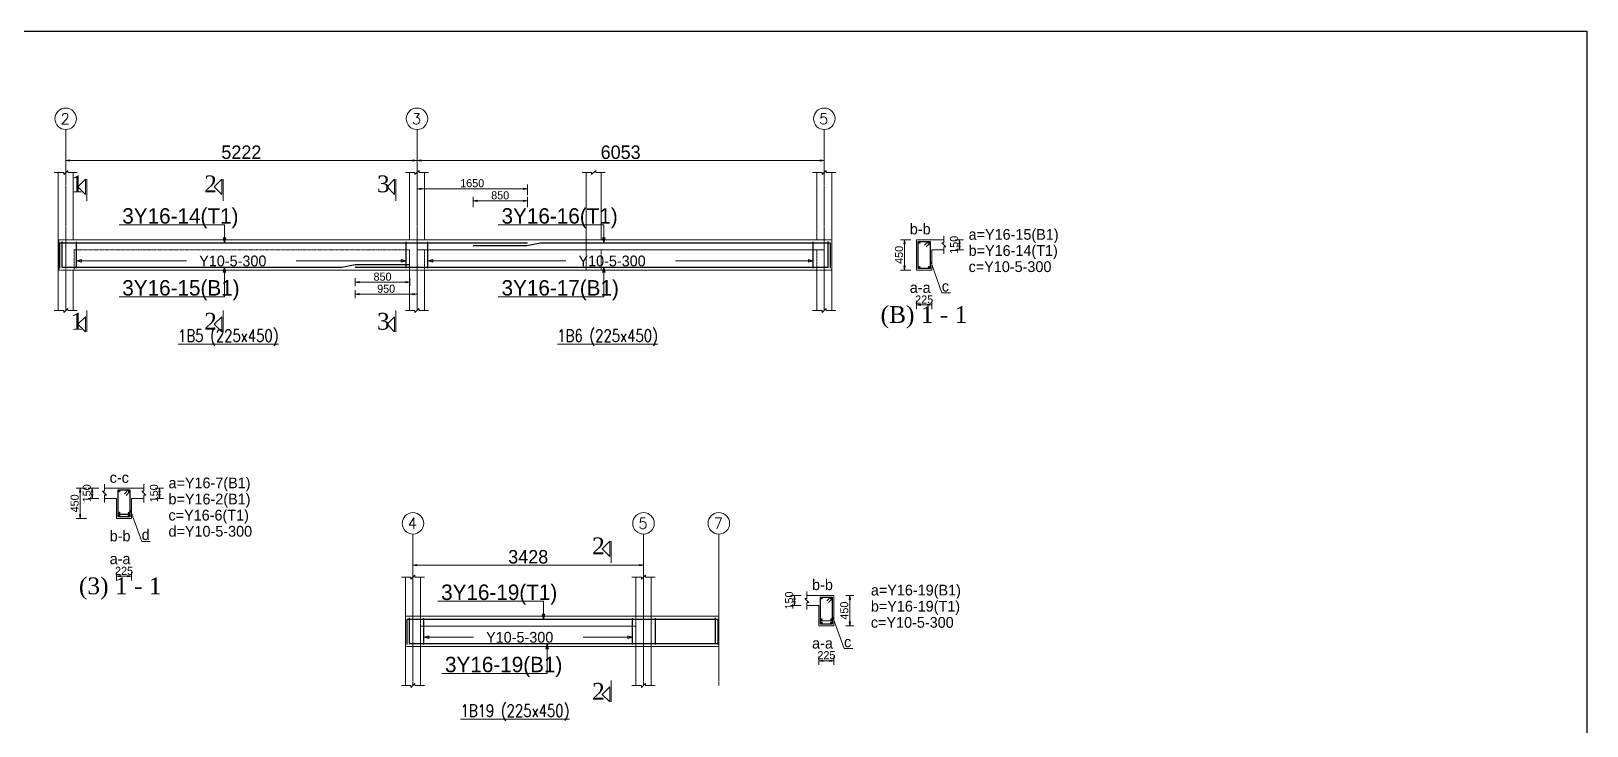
# Model space of a CAD drawing. Header units: inches. Extents: x 23 to 2032867, y 13 to 664695.
# Drawn here: x 1926750 to 1949875, y 365518 to 375853 of the extents above; entities that cross this region are included whole.
import ezdxf

# ---------------------------------------------------------------- set-up
doc = ezdxf.new("R2010")
doc.units = ezdxf.units.IN
doc.header["$MEASUREMENT"] = 0
doc.linetypes.add('Center', pattern=[40, 10, -5, 20, -5])
doc.linetypes.add('HIDDEN', pattern=[0.375, 0.25, -0.125])
for name, color, linetype, lineweight in [('Dim', 5, 'ByLayer', 0), ('S-_ANOT----_D', 5, 'ByLayer', 0), ('S-_ANOTGRID_E', 4, 'Center', 0), ('S-_ANOTGRID_T', 96, 'ByLayer', 0), ('S-_ANOTSECN_T', 96, 'ByLayer', 0), ('S-_ANOTSYBL_E', 5, 'ByLayer', 0), ('S-_BEAM----_E1', 6, 'ByLayer', 0), ('S-_BEAM----_T', 96, 'ByLayer', 0), ('S-_REIN----_E', 1, 'ByLayer', 0), ('S-_REINLINK_E', 8, 'ByLayer', 0), ('S-_REINMARK_T', 6, 'ByLayer', 0), ('S-_SLAB----_EB', 3, 'HIDDEN', 0), ('S-_SLAB----_EF', 5, 'ByLayer', 0)]:
    doc.layers.add(name, color=color, linetype=linetype, lineweight=lineweight)
doc.layers.add('dimensions', color=1, linetype='Continuous')
doc.styles.add('AKS2', font='ROMAND', dxfattribs={"height": 62.5})
doc.styles.add('OLCU', font='TXT', dxfattribs={"height": 50})
doc.styles.add('STYLE1', font='romantic.ttf')
doc.styles.add('TDONATI', font='TXT', dxfattribs={"height": 62.5})
doc.styles.add('TXT1', font='romand__.ttf', dxfattribs={"width": 0.8, "height": 100})

# ---------------------------------------------------------------- blocks, each defined once
blk = doc.blocks.new('PCDIM_ARROW')
at = {"layer": 'Dim'}
blk.add_hatch(color=256, dxfattribs=at).paths.add_polyline_path([(0, 0), (-1, 0.1667), (-1, -0.1667)], flags=0)
blk.add_hatch(color=256, dxfattribs=at).paths.add_polyline_path([(0, 0), (-1, 0.1667), (-1, -0.1667)], flags=0)
blk.add_hatch(color=256, dxfattribs=at).paths.add_polyline_path([(0, 0), (-1, 0.1667), (-1, -0.1667)], flags=0)
blk.add_hatch(color=256, dxfattribs=at).paths.add_polyline_path([(0, 0), (-1, 0.1667), (-1, -0.1667)], flags=0)
at = {"layer": 'S-_ANOT----_D'}
blk.add_hatch(color=256, dxfattribs=at).paths.add_polyline_path([(0, 0), (-1, 0.1667), (-1, -0.1667)], flags=0)
blk.add_hatch(color=256, dxfattribs=at).paths.add_polyline_path([(0, 0), (-1, 0.1667), (-1, -0.1667)], flags=0)
at = {"layer": 'Dim'}
blk.add_lwpolyline([(0, 0), (-1, 0.1667), (-1, -0.1667)], close=True, dxfattribs=at)
blk.add_lwpolyline([(0, 0), (-1, 0.1667), (-1, -0.1667)], close=True, dxfattribs=at)
blk.add_lwpolyline([(0, 0), (-1, 0.1667), (-1, -0.1667)], close=True, dxfattribs=at)
blk.add_lwpolyline([(0, 0), (-1, 0.1667), (-1, -0.1667)], close=True, dxfattribs=at)
at = {"layer": 'S-_ANOT----_D'}
blk.add_lwpolyline([(0, 0), (-1, 0.1667), (-1, -0.1667)], close=True, dxfattribs=at)
blk.add_lwpolyline([(0, 0), (-1, 0.1667), (-1, -0.1667)], close=True, dxfattribs=at)

msp = doc.modelspace()

# ---------------------------------------------------------------- linework, layer by layer
at = {"color": 0}
for p, q in [((1928043.605, 368666.716), (1928218.595, 368667.368)), ((1938483.843, 367082.517), (1938658.833, 367083.169))]:
    msp.add_line(p, q, dxfattribs=at)
at = {"layer": 'dimensions', "color": 7}
msp.add_lwpolyline([(1949874.779, 349672.833), (1906795.464, 349672.833), (1906795.464, 375853.294), (1949874.779, 375853.294)], close=True, dxfattribs=at)
at = {"layer": 'S-_ANOT----_D', "linetype": 'Continuous'}
for p, q in [((1927263.922, 373988.975), (1927263.922, 373832.975)), ((1932485.832, 373988.975), (1932485.832, 373832.975)), ((1932485.832, 373988.975), (1932485.832, 373832.975)), ((1938539.152, 373988.975), (1938539.152, 373832.975)), ((1927263.922, 373928.975), (1932485.832, 373928.975)), ((1932485.832, 373928.975), (1938539.152, 373928.975)), ((1932485.832, 373568.975), (1932485.832, 373412.975)), ((1932485.832, 373508.975), (1934126.422, 373508.975)), ((1934126.422, 373568.975), (1934126.422, 373412.975)), ((1933318.332, 373388.975), (1933318.332, 373232.975)), ((1933318.332, 373328.975), (1934126.422, 373328.975)), ((1934126.422, 373388.975), (1934126.422, 373232.975)), ((1939671.652, 372748.975), (1939827.662, 372748.975)), ((1939731.652, 372298.975), (1939731.652, 372748.975)), ((1940490.652, 372748.975), (1940610.652, 372748.975)), ((1940490.652, 372598.975), (1940610.652, 372598.975)), ((1940550.652, 372598.975), (1940550.652, 372748.975)), ((1931568.332, 372178.975), (1931568.332, 372058.975)), ((1931568.332, 372118.975), (1932378.332, 372118.975)), ((1932378.332, 372178.975), (1932378.332, 372058.975)), ((1939671.652, 372298.975), (1939827.662, 372298.975)), ((1931568.332, 371998.975), (1931568.332, 371878.975)), ((1931568.332, 371938.975), (1932485.832, 371938.975)), ((1932485.832, 371998.975), (1932485.832, 371878.975)), ((1939911.652, 371838.975), (1939911.652, 371718.975)), ((1939911.652, 371778.975), (1940136.652, 371778.975)), ((1940136.652, 371838.975), (1940136.652, 371718.975)), ((1927418.605, 369052.769), (1927574.605, 369052.769)), ((1927478.605, 368602.769), (1927478.605, 369052.769)), ((1927598.605, 369052.769), (1927754.605, 369052.769)), ((1927598.605, 368902.769), (1927754.605, 368902.769)), ((1927658.605, 368902.769), (1927658.605, 369052.769)), ((1928597.605, 369052.769), (1928717.605, 369052.769)), ((1928597.605, 368902.769), (1928717.605, 368902.769)), ((1928657.605, 368902.769), (1928657.605, 369052.769)), ((1927418.605, 368602.769), (1927574.605, 368602.769)), ((1932425.21, 367970.762), (1932425.21, 367814.762)), ((1935852.78, 367970.762), (1935852.78, 367814.762)), ((1928018.605, 367802.769), (1928018.605, 367682.769)), ((1928018.605, 367742.769), (1928243.605, 367742.769)), ((1928243.605, 367802.769), (1928243.605, 367682.769)), ((1932425.21, 367910.762), (1935852.78, 367910.762)), ((1938038.833, 367457.845), (1938194.833, 367457.845)), ((1938098.833, 367307.845), (1938098.833, 367457.845)), ((1938857.833, 367457.845), (1938977.833, 367457.845)), ((1938917.833, 367007.845), (1938917.833, 367457.845)), ((1938038.833, 367307.845), (1938194.833, 367307.845)), ((1938857.833, 367007.845), (1938977.833, 367007.845)), ((1938458.833, 366547.845), (1938458.833, 366427.845)), ((1938683.833, 366547.845), (1938683.833, 366427.845)), ((1938458.833, 366487.845), (1938683.833, 366487.845))]:
    msp.add_line(p, q, dxfattribs=at)
at = {"layer": 'S-_ANOT----_D'}
for p, q in [((1927091.422, 373748.975), (1927233.922, 373748.975)), ((1927233.922, 373718.975), (1927293.922, 373778.975)), ((1927233.922, 373748.975), (1927233.922, 373718.975)), ((1927293.922, 373778.975), (1927293.922, 373748.975)), ((1927293.922, 373748.975), (1927436.422, 373748.975)), ((1932313.332, 373748.975), (1932455.832, 373748.975)), ((1932455.832, 373718.975), (1932515.832, 373778.975)), ((1932455.832, 373748.975), (1932455.832, 373718.975)), ((1932515.832, 373778.975), (1932515.832, 373748.975)), ((1932515.832, 373748.975), (1932658.332, 373748.975)), ((1934939.082, 373748.975), (1935081.582, 373748.975)), ((1934939.082, 373748.975), (1935081.582, 373748.975)), ((1935081.582, 373718.975), (1935141.582, 373778.975)), ((1935081.582, 373718.975), (1935141.582, 373778.975)), ((1935081.582, 373748.975), (1935081.582, 373718.975)), ((1935081.582, 373748.975), (1935081.582, 373718.975)), ((1935141.582, 373778.975), (1935141.582, 373748.975)), ((1935141.582, 373778.975), (1935141.582, 373748.975)), ((1935141.582, 373748.975), (1935284.082, 373748.975)), ((1935141.582, 373748.975), (1935284.082, 373748.975)), ((1938366.652, 373748.975), (1938509.152, 373748.975)), ((1938509.152, 373718.975), (1938569.152, 373778.975)), ((1938509.152, 373748.975), (1938509.152, 373718.975)), ((1938569.152, 373778.975), (1938569.152, 373748.975)), ((1938569.152, 373748.975), (1938711.652, 373748.975)), ((1929624.882, 372968.975), (1928056.882, 372968.975)), ((1929624.882, 372705.975), (1929605.462, 372778.419)), ((1929605.462, 372778.419), (1929644.292, 372778.419)), ((1929624.882, 372705.975), (1929624.882, 372968.975)), ((1929624.882, 372705.975), (1929644.292, 372778.419)), ((1935262.502, 372968.975), (1933694.492, 372968.975)), ((1935262.502, 372705.975), (1935243.082, 372778.419)), ((1935243.082, 372778.419), (1935281.912, 372778.419)), ((1935262.502, 372705.975), (1935262.502, 372968.975)), ((1935262.502, 372705.975), (1935281.912, 372778.419)), ((1940316.652, 372808.975), (1940316.652, 372703.975)), ((1940316.652, 372703.975), (1940286.652, 372703.975)), ((1940286.652, 372703.975), (1940346.652, 372643.975)), ((1940346.652, 372643.975), (1940316.652, 372643.975)), ((1940316.652, 372643.975), (1940316.652, 372538.975)), ((1927426.422, 372433.975), (1927426.422, 372529.975)), ((1927426.422, 372433.975), (1927498.862, 372453.387)), ((1927426.422, 372433.975), (1927498.862, 372414.564)), ((1927426.422, 372433.975), (1927426.422, 372373.975)), ((1927426.422, 372433.975), (1929058.882, 372433.975)), ((1927498.862, 372453.387), (1927498.862, 372414.564)), ((1929624.882, 372341.975), (1929605.462, 372269.53)), ((1929624.882, 372341.975), (1929644.292, 372269.53)), ((1929624.882, 372341.975), (1929624.882, 371898.975)), ((1930690.882, 372433.975), (1932323.332, 372433.975)), ((1932323.332, 372433.975), (1932250.892, 372453.387)), ((1932250.892, 372453.387), (1932250.892, 372414.564)), ((1932323.332, 372433.975), (1932250.892, 372414.564)), ((1932323.332, 372433.975), (1932323.332, 372529.975)), ((1932323.332, 372433.975), (1932323.332, 372373.975)), ((1932648.332, 372433.975), (1932648.332, 372529.975)), ((1932648.332, 372433.975), (1932720.782, 372453.387)), ((1932648.332, 372433.975), (1932720.782, 372414.564)), ((1932648.332, 372433.975), (1932648.332, 372373.975)), ((1932648.332, 372433.975), (1934696.492, 372433.975)), ((1932720.782, 372453.387), (1932720.782, 372414.564)), ((1935262.502, 372341.975), (1935243.082, 372269.53)), ((1935262.502, 372341.975), (1935281.912, 372269.53)), ((1935262.502, 372341.975), (1935262.502, 371898.975)), ((1936328.492, 372433.975), (1938376.652, 372433.975)), ((1938376.652, 372433.975), (1938304.212, 372453.387)), ((1938304.212, 372453.387), (1938304.212, 372414.564)), ((1938376.652, 372433.975), (1938304.212, 372414.564)), ((1938376.652, 372433.975), (1938376.652, 372529.975)), ((1938376.652, 372433.975), (1938376.652, 372373.975)), ((1940111.652, 372448.975), (1940286.652, 371958.975)), ((1929644.292, 372269.53), (1929605.462, 372269.53)), ((1935281.912, 372269.53), (1935243.082, 372269.53)), ((1929624.882, 371898.975), (1928056.882, 371898.975)), ((1935262.502, 371898.975), (1933694.492, 371898.975)), ((1940286.652, 371958.975), (1940414.652, 371958.975)), ((1927091.422, 371698.975), (1927233.922, 371698.975)), ((1927233.922, 371668.975), (1927293.922, 371728.975)), ((1927233.922, 371698.975), (1927233.922, 371668.975)), ((1927293.922, 371728.975), (1927293.922, 371698.975)), ((1927293.922, 371698.975), (1927436.422, 371698.975)), ((1932313.332, 371698.975), (1932455.832, 371698.975)), ((1932455.832, 371668.975), (1932515.832, 371728.975)), ((1932455.832, 371698.975), (1932455.832, 371668.975)), ((1932515.832, 371728.975), (1932515.832, 371698.975)), ((1932515.832, 371698.975), (1932658.332, 371698.975)), ((1938366.652, 371698.975), (1938509.152, 371698.975)), ((1938509.152, 371668.975), (1938569.152, 371728.975)), ((1938509.152, 371698.975), (1938509.152, 371668.975)), ((1938569.152, 371728.975), (1938569.152, 371698.975)), ((1938569.152, 371698.975), (1938711.652, 371698.975)), ((1927838.605, 369112.769), (1927838.605, 369007.769)), ((1928423.605, 369112.769), (1928423.605, 369007.769)), ((1927838.605, 369007.769), (1927808.605, 369007.769)), ((1927808.605, 369007.769), (1927868.605, 368947.769)), ((1927868.605, 368947.769), (1927838.605, 368947.769)), ((1927838.605, 368947.769), (1927838.605, 368842.769)), ((1928423.605, 369007.769), (1928393.605, 369007.769)), ((1928393.605, 369007.769), (1928453.605, 368947.769)), ((1928453.605, 368947.769), (1928423.605, 368947.769)), ((1928423.605, 368947.769), (1928423.605, 368842.769)), ((1928218.595, 368752.769), (1928393.605, 368262.769)), ((1928393.605, 368262.769), (1928521.605, 368262.769)), ((1932252.71, 367730.762), (1932395.21, 367730.762)), ((1932395.21, 367700.762), (1932455.21, 367760.762)), ((1932395.21, 367730.762), (1932395.21, 367700.762)), ((1932455.21, 367760.762), (1932455.21, 367730.762)), ((1932455.21, 367730.762), (1932597.71, 367730.762)), ((1935680.28, 367730.762), (1935822.78, 367730.762)), ((1935822.78, 367700.762), (1935882.78, 367760.762)), ((1935822.78, 367730.762), (1935822.78, 367700.762)), ((1935882.78, 367760.762), (1935882.78, 367730.762)), ((1935882.78, 367730.762), (1936025.28, 367730.762)), ((1938278.833, 367517.845), (1938278.833, 367412.845)), ((1934364.08, 367370.762), (1932796.08, 367370.762)), ((1934364.08, 367107.762), (1934364.08, 367370.762)), ((1938278.833, 367412.845), (1938248.833, 367412.845)), ((1938248.833, 367412.845), (1938308.833, 367352.845)), ((1938308.833, 367352.845), (1938278.833, 367352.845)), ((1938278.833, 367352.845), (1938278.833, 367247.845)), ((1934364.08, 367107.762), (1934344.67, 367180.206)), ((1934344.67, 367180.206), (1934383.5, 367180.206)), ((1934364.08, 367107.762), (1934383.5, 367180.206)), ((1938658.833, 367157.845), (1938833.833, 366667.845)), ((1932587.71, 366835.762), (1932587.71, 366931.762)), ((1932587.71, 366835.762), (1932660.15, 366855.172)), ((1932587.71, 366835.762), (1932660.15, 366816.352)), ((1932587.71, 366835.762), (1932587.71, 366775.762)), ((1932587.71, 366835.762), (1933322.99, 366835.762)), ((1932660.15, 366855.172), (1932660.15, 366816.352)), ((1934954.99, 366835.762), (1935690.28, 366835.762)), ((1935690.28, 366835.762), (1935617.84, 366855.172)), ((1935617.84, 366855.172), (1935617.84, 366816.352)), ((1935690.28, 366835.762), (1935617.84, 366816.352)), ((1935690.28, 366835.762), (1935690.28, 366931.762)), ((1935690.28, 366835.762), (1935690.28, 366775.762)), ((1934422.039, 366738.9), (1934402.629, 366666.46)), ((1934441.459, 366666.46), (1934402.629, 366666.46)), ((1934422.039, 366738.9), (1934441.459, 366666.46)), ((1934422.039, 366738.9), (1934422.039, 366295.9)), ((1938833.833, 366667.845), (1938961.833, 366667.845)), ((1932252.71, 366120.762), (1932395.21, 366120.762)), ((1932395.21, 366090.762), (1932455.21, 366150.762)), ((1932395.21, 366120.762), (1932395.21, 366090.762)), ((1932455.21, 366150.762), (1932455.21, 366120.762)), ((1932455.21, 366120.762), (1932597.71, 366120.762)), ((1934422.039, 366295.9), (1932854.039, 366295.9)), ((1935680.28, 366120.762), (1935822.78, 366120.762)), ((1935822.78, 366090.762), (1935882.78, 366150.762)), ((1935822.78, 366120.762), (1935822.78, 366090.762)), ((1935882.78, 366150.762), (1935882.78, 366120.762)), ((1935882.78, 366120.762), (1936025.28, 366120.762))]:
    msp.add_line(p, q, dxfattribs=at)
at = {"layer": 'S-_ANOT----_D', "color": 7}
for centre in [(1927263.922, 374548.975), (1932485.832, 374548.975), (1938539.152, 374548.975), (1932425.21, 368530.762), (1935852.78, 368530.762), (1936971.78, 368530.762)]:
    msp.add_circle(centre, 160, dxfattribs=at)
at = {"layer": 'S-_ANOTGRID_E'}
for p, q in [((1927263.922, 374388.975), (1927263.922, 371698.975)), ((1932485.832, 374388.975), (1932485.832, 371698.975)), ((1938539.152, 374388.975), (1938539.152, 371698.975)), ((1932425.21, 368370.762), (1932425.21, 366120.762)), ((1935852.78, 368370.762), (1935852.78, 366120.762)), ((1936971.78, 368370.762), (1936971.78, 366120.762))]:
    msp.add_line(p, q, dxfattribs=at)
at = {"layer": 'S-_ANOTSYBL_E'}
for p, q in [((1927556.422, 373648.975), (1927443.282, 373535.838)), ((1927443.282, 373535.838), (1927556.422, 373422.701)), ((1927556.422, 373648.975), (1927556.422, 373422.701)), ((1927576.422, 373328.975), (1927576.422, 373648.975)), ((1929584.882, 373648.975), (1929471.742, 373535.838)), ((1929471.742, 373535.838), (1929584.882, 373422.701)), ((1929584.882, 373648.975), (1929584.882, 373422.701)), ((1929604.882, 373328.975), (1929604.882, 373648.975)), ((1932153.332, 373648.975), (1932040.202, 373535.838)), ((1932040.202, 373535.838), (1932153.332, 373422.701)), ((1932153.332, 373648.975), (1932153.332, 373422.701)), ((1932173.332, 373328.975), (1932173.332, 373648.975)), ((1927576.422, 371698.975), (1927576.422, 371378.975)), ((1929604.882, 371698.975), (1929604.882, 371378.975)), ((1932173.332, 371698.975), (1932173.332, 371378.975)), ((1927443.282, 371492.112), (1927556.422, 371605.249)), ((1927556.422, 371378.975), (1927443.282, 371492.112)), ((1927556.422, 371378.975), (1927556.422, 371605.249)), ((1929471.742, 371492.112), (1929584.882, 371605.249)), ((1929584.882, 371378.975), (1929471.742, 371492.112)), ((1929584.882, 371378.975), (1929584.882, 371605.249)), ((1932040.202, 371492.112), (1932153.332, 371605.249)), ((1932153.332, 371378.975), (1932040.202, 371492.112)), ((1932153.332, 371378.975), (1932153.332, 371605.249)), ((1935350.975, 368263.647), (1935237.835, 368150.509)), ((1935237.835, 368150.509), (1935350.975, 368037.373)), ((1935350.975, 368263.647), (1935350.975, 368037.373)), ((1935370.965, 367943.647), (1935370.965, 368263.647)), ((1935236.62, 365987.077), (1935349.76, 366100.207)), ((1935349.76, 365873.937), (1935349.76, 366100.207)), ((1935369.75, 366193.937), (1935369.75, 365873.937)), ((1935349.76, 365873.937), (1935236.62, 365987.077))]:
    msp.add_line(p, q, dxfattribs=at)
at = {"layer": 'S-_BEAM----_E1'}
for p, q in [((1927151.422, 373748.975), (1927151.422, 372748.975)), ((1927376.422, 372748.975), (1927376.422, 373748.975)), ((1932373.332, 373748.975), (1932373.332, 372748.975)), ((1932598.332, 372748.975), (1932598.332, 373748.975)), ((1938426.652, 373748.975), (1938426.652, 372748.975)), ((1938651.652, 372748.975), (1938651.652, 373748.975)), ((1927151.422, 372748.975), (1927151.422, 371698.975)), ((1927376.422, 372748.975), (1932373.332, 372748.975)), ((1932598.332, 372748.975), (1938426.652, 372748.975)), ((1938651.652, 371698.975), (1938651.652, 372748.975)), ((1939911.652, 372748.975), (1940136.652, 372748.975)), ((1939911.652, 372298.975), (1939911.652, 372748.975)), ((1940136.652, 372748.975), (1940316.652, 372748.975)), ((1940136.652, 372298.975), (1940136.652, 372598.975)), ((1940136.652, 372598.975), (1940316.652, 372598.975)), ((1927376.422, 371698.975), (1927376.422, 372298.975)), ((1927376.422, 372298.975), (1932373.332, 372298.975)), ((1932373.332, 372298.975), (1932373.332, 371698.975)), ((1932598.332, 371698.975), (1932598.332, 372298.975)), ((1932598.332, 372298.975), (1938426.652, 372298.975)), ((1938426.652, 372298.975), (1938426.652, 371698.975)), ((1940136.652, 372298.975), (1939911.652, 372298.975)), ((1928018.605, 369052.769), (1927838.605, 369052.769)), ((1928018.605, 368902.769), (1927838.605, 368902.769)), ((1928018.605, 369052.769), (1928243.605, 369052.769)), ((1928018.605, 368602.769), (1928018.605, 368902.769)), ((1928243.605, 369052.769), (1928423.605, 369052.769)), ((1928243.605, 368602.769), (1928243.605, 368902.769)), ((1928243.605, 368902.769), (1928423.605, 368902.769)), ((1928243.605, 368602.769), (1928018.605, 368602.769)), ((1932312.71, 367730.762), (1932312.71, 367150.762)), ((1932537.71, 367150.762), (1932537.71, 367730.762)), ((1935740.28, 367730.762), (1935740.28, 367150.762)), ((1935965.28, 367150.762), (1935965.28, 367730.762)), ((1938458.833, 367457.845), (1938278.833, 367457.845)), ((1938458.833, 367457.845), (1938683.833, 367457.845)), ((1938683.833, 367457.845), (1938683.833, 367007.845)), ((1938458.833, 367307.845), (1938278.833, 367307.845)), ((1938458.833, 367007.845), (1938458.833, 367307.845)), ((1932312.71, 367150.762), (1932312.71, 366120.762)), ((1932537.71, 367150.762), (1935740.28, 367150.762)), ((1935965.28, 366120.762), (1935965.28, 367150.762)), ((1938683.833, 367007.845), (1938458.833, 367007.845)), ((1932537.71, 366120.762), (1932537.71, 366700.762)), ((1932537.71, 366700.762), (1935740.28, 366700.762)), ((1935740.28, 366700.762), (1935740.28, 366120.762))]:
    msp.add_line(p, q, dxfattribs=at)
at = {"layer": 'S-_REIN----_E', "lineweight": 30}
for p, q in [((1927176.422, 372325.975), (1927176.422, 372705.975)), ((1927176.422, 372705.975), (1934126.422, 372705.975)), ((1927206.422, 372721.975), (1927206.422, 372341.975)), ((1933318.332, 372664.975), (1934118.332, 372664.975)), ((1934118.332, 372664.975), (1934318.332, 372705.975)), ((1934318.332, 372705.975), (1938626.652, 372705.975)), ((1938596.652, 372341.975), (1938596.652, 372721.975)), ((1938626.652, 372705.975), (1938626.652, 372325.975)), ((1927206.422, 372341.975), (1931368.332, 372341.975)), ((1931368.332, 372341.975), (1931568.332, 372382.975)), ((1931568.332, 372382.975), (1932378.332, 372382.975)), ((1931568.332, 372341.975), (1938596.652, 372341.975)), ((1932337.71, 366727.762), (1932337.71, 367107.762)), ((1932337.71, 367107.762), (1936971.78, 367107.762)), ((1932367.71, 367123.762), (1932367.71, 366743.762)), ((1936924.746, 366743.762), (1936924.746, 367123.762)), ((1936954.746, 367107.762), (1936954.746, 366727.762)), ((1932367.71, 366743.762), (1936971.78, 366743.762))]:
    msp.add_line(p, q, dxfattribs=at)
at = {"layer": 'S-_REIN----_E'}
for centre in [(1939954.652, 372705.975), (1940093.652, 372705.975), (1939954.652, 372341.975), (1940093.652, 372341.975), (1928061.605, 369009.769), (1928200.605, 369009.769), (1928061.605, 368686.769), (1928061.605, 368645.769), (1928200.605, 368686.769), (1928200.605, 368645.769), (1938501.833, 367414.845), (1938640.833, 367414.845), (1938501.833, 367050.845), (1938501.843, 367102.57), (1938640.833, 367050.845), (1938640.843, 367102.57)]:
    msp.add_circle(centre, 8, dxfattribs=at)
at = {"layer": 'S-_REINLINK_E', "lineweight": 30}
for p, q in [((1927426.422, 372328.975), (1927426.422, 372718.975)), ((1932323.332, 372328.975), (1932323.332, 372718.975)), ((1932648.332, 372328.975), (1932648.332, 372718.975)), ((1938376.652, 372328.975), (1938376.652, 372718.975)), ((1939936.662, 372323.98), (1939936.662, 372723.97)), ((1939936.662, 372723.97), (1940111.652, 372723.97)), ((1940086.642, 372723.97), (1940030.082, 372667.401)), ((1940111.652, 372698.97), (1940055.082, 372642.401)), ((1940111.652, 372723.97), (1940111.652, 372323.98)), ((1940111.652, 372323.98), (1939936.662, 372323.98)), ((1928043.605, 368627.774), (1928043.605, 369027.764)), ((1928043.605, 369027.764), (1928218.595, 369027.764)), ((1928193.595, 369027.764), (1928137.025, 368971.196)), ((1928218.595, 369002.764), (1928162.035, 368946.195)), ((1928218.595, 369027.764), (1928218.595, 368627.774)), ((1928218.595, 368627.774), (1928043.605, 368627.774)), ((1938483.843, 367032.845), (1938483.843, 367432.84)), ((1938483.843, 367432.84), (1938658.833, 367432.84)), ((1938633.833, 367432.84), (1938577.263, 367376.272)), ((1938658.833, 367407.84), (1938602.263, 367351.275)), ((1938658.833, 367432.84), (1938658.833, 367032.845)), ((1932587.71, 366730.762), (1932587.71, 367120.762)), ((1935690.28, 366730.762), (1935690.28, 367120.762)), ((1936028.554, 366730.762), (1936028.554, 367120.762)), ((1938658.833, 367032.845), (1938483.843, 367032.845))]:
    msp.add_line(p, q, dxfattribs=at)
at = {"layer": 'S-_SLAB----_EB'}
for p, q in [((1934999.082, 373748.975), (1934999.082, 372748.975)), ((1935224.082, 372748.975), (1935224.082, 373748.975)), ((1927388.922, 372748.975), (1927163.922, 372748.975)), ((1927163.922, 372748.975), (1927163.922, 372298.975)), ((1927388.922, 372748.975), (1932373.332, 372748.975)), ((1927388.922, 372298.975), (1927388.922, 372598.975)), ((1927388.922, 372598.975), (1932373.332, 372598.975)), ((1932598.332, 372748.975), (1932373.332, 372748.975)), ((1932373.332, 372598.975), (1932373.332, 372298.975)), ((1932598.332, 372748.975), (1934999.082, 372748.975)), ((1932598.332, 372298.975), (1932598.332, 372598.975)), ((1932598.332, 372598.975), (1934999.082, 372598.975)), ((1935224.082, 372748.975), (1934999.082, 372748.975)), ((1934999.082, 372598.975), (1934999.082, 372298.975)), ((1934999.082, 372598.975), (1935224.082, 372598.975)), ((1935224.082, 372748.975), (1938426.652, 372748.975)), ((1935224.082, 372298.975), (1935224.082, 372598.975)), ((1935224.082, 372598.975), (1938426.652, 372598.975)), ((1938651.652, 372748.975), (1938426.652, 372748.975)), ((1938426.652, 372598.975), (1938426.652, 372298.975)), ((1938651.652, 372298.975), (1938651.652, 372748.975)), ((1927163.922, 372298.975), (1927388.922, 372298.975)), ((1932373.332, 372298.975), (1932598.332, 372298.975)), ((1934999.082, 372298.975), (1935224.082, 372298.975)), ((1938426.652, 372298.975), (1938651.652, 372298.975)), ((1932537.71, 367150.762), (1932312.71, 367150.762)), ((1932312.71, 367150.762), (1932312.71, 366700.762)), ((1932537.71, 366700.762), (1932537.71, 367150.762)), ((1935965.28, 367150.762), (1935740.28, 367150.762)), ((1935740.28, 367150.762), (1935740.28, 366700.762)), ((1935965.28, 366700.762), (1935965.28, 367150.762)), ((1932312.71, 366700.762), (1932537.71, 366700.762)), ((1935740.28, 366700.762), (1935965.28, 366700.762))]:
    msp.add_line(p, q, dxfattribs=at)
at = {"layer": 'S-_SLAB----_EF'}
for p, q in [((1934999.082, 373748.975), (1934999.082, 372598.975)), ((1935224.082, 372748.975), (1935224.082, 373748.975)), ((1932485.832, 372598.975), (1932485.832, 372748.975)), ((1932485.832, 372748.975), (1934999.082, 372748.975)), ((1932485.832, 372598.975), (1935111.582, 372598.975)), ((1934999.082, 372598.975), (1935224.082, 372598.975)), ((1935111.582, 372598.975), (1938539.152, 372598.975)), ((1935224.082, 372748.975), (1938539.152, 372748.975)), ((1938539.152, 372748.975), (1938539.152, 372598.975)), ((1932537.71, 367150.762), (1932312.71, 367150.762)), ((1932312.71, 367150.762), (1932312.71, 366700.762)), ((1932537.71, 367150.762), (1935740.28, 367150.762)), ((1932537.71, 366700.762), (1932537.71, 367000.762)), ((1932537.71, 367000.762), (1935740.28, 367000.762)), ((1936971.78, 367150.762), (1935740.28, 367150.762)), ((1935740.28, 367000.762), (1935740.28, 366700.762)), ((1935965.28, 366700.762), (1935965.28, 367150.762)), ((1932312.71, 366700.762), (1932537.71, 366700.762)), ((1935740.28, 366700.762), (1936971.78, 366700.762))]:
    msp.add_line(p, q, dxfattribs=at)

# ---------------------------------------------------------------- block references
at = {"layer": 'S-_ANOT----_D', "xscale": 60, "yscale": 60, "zscale": 60}
for p, rotation in [((1927263.922, 373928.975), 180), ((1932485.832, 373928.975), 180), ((1932485.832, 373508.975), 180), ((1933318.332, 373328.975), 180), ((1939731.652, 372748.975), 90), ((1940550.652, 372748.975), 90), ((1940550.652, 372598.975), 270), ((1939731.652, 372298.975), 270), ((1931568.332, 372118.975), 180), ((1931568.332, 371938.975), 180), ((1939911.652, 371778.975), 180), ((1927478.605, 369052.769), 90), ((1927658.605, 369052.769), 90), ((1927658.605, 368902.769), 270), ((1928657.605, 369052.769), 90), ((1928657.605, 368902.769), 270), ((1927478.605, 368602.769), 270), ((1932425.21, 367910.762), 180), ((1928018.605, 367742.769), 180), ((1938098.833, 367457.845), 90), ((1938917.833, 367457.845), 90), ((1938098.833, 367307.845), 270), ((1938917.833, 367007.845), 270), ((1938458.833, 366487.845), 180)]:
    msp.add_blockref('PCDIM_ARROW', p, dxfattribs=dict(at, rotation=rotation))
for p in [(1932485.832, 373928.975), (1938539.152, 373928.975), (1934126.422, 373508.975), (1934126.422, 373328.975), (1932378.332, 372118.975), (1932485.832, 371938.975), (1940136.652, 371778.975), (1935852.78, 367910.762), (1928243.605, 367742.769), (1938683.833, 366487.845)]:
    msp.add_blockref('PCDIM_ARROW', p, dxfattribs=at)

# ---------------------------------------------------------------- texts
at = {"layer": 'S-_ANOT----_D', "color": 0, "linetype": 'Continuous', "style": 'OLCU'}
for s, p in [('3Y16-14(T1)', (1928104.882, 372988.975)), ('3Y16-16(T1)', (1933742.492, 372988.975)), ('3Y16-15(B1)', (1928104.882, 371918.975)), ('3Y16-17(B1)', (1933742.492, 371918.975)), ('3Y16-19(T1)', (1932844.08, 367390.762)), ('3Y16-19(B1)', (1932902.039, 366315.9))]:
    msp.add_text(s, height=230, dxfattribs=at).set_placement(p)
at = {"layer": 'S-_ANOT----_D', "color": 0, "linetype": 'Continuous', "width": 1000, "attachment_point": 8, "style": 'OLCU'}
for s, insert, char_height in [('5222', (1929874.882, 373948.975), 200), ('6053', (1935512.492, 373948.975), 200), ('1650', (1933306.132, 373528.975), 120), ('850', (1933722.382, 373348.975), 120), ('850', (1931973.332, 372138.975), 120), ('950', (1932027.082, 371958.975), 120), ('225', (1940024.152, 371798.975), 120), ('3428', (1934138.99, 367930.762), 200), ('225', (1928131.105, 367762.769), 120), ('225', (1938571.333, 366507.845), 120)]:
    msp.add_mtext(s, dxfattribs=dict(at, insert=insert, char_height=char_height))
at = {"layer": 'S-_ANOT----_D', "color": 0, "linetype": 'Continuous', "char_height": 120, "width": 1000, "attachment_point": 8, "rotation": 90, "style": 'OLCU'}
for s, insert in [('150', (1940530.652, 372673.975)), ('450', (1939711.652, 372523.975)), ('150', (1927638.605, 368977.769)), ('150', (1928637.605, 368977.769)), ('450', (1927458.605, 368827.769)), ('150', (1938078.833, 367382.845)), ('450', (1938897.833, 367232.845))]:
    msp.add_mtext(s, dxfattribs=dict(at, insert=insert))
at = {"layer": 'S-_ANOTGRID_T', "linetype": 'Continuous', "style": 'AKS2'}
for s, p in [('2', (1927187.732, 374468.975)), ('3', (1932409.642, 374468.975)), ('5', (1938462.962, 374468.975)), ('4', (1932349.019, 368450.762)), ('5', (1935776.589, 368450.762)), ('7', (1936895.589, 368450.762))]:
    msp.add_text(s, height=160, dxfattribs=at).set_placement(p)
at = {"layer": 'S-_ANOTSECN_T', "linetype": 'Continuous', "style": 'STYLE1'}
for s, p in [('1', (1927339.473, 373455.838)), ('2', (1929322.218, 373455.838)), ('3', (1931890.678, 373455.838)), ('1', (1927339.473, 371412.112)), ('2', (1929322.218, 371412.112)), ('3', (1931890.678, 371412.112)), ('(B) 1 - 1', (1939376.533, 371512.308)), ('2', (1935088.311, 368070.509)), ('(3) 1 - 1', (1927460.629, 367476.102)), ('2', (1935087.097, 365907.077))]:
    msp.add_text(s, height=250, dxfattribs=at).set_placement(p)
at = {"layer": 'S-_BEAM----_T', "linetype": 'Continuous', "style": 'TXT1', "width": 0.8}
for s, p in [('%%U1B5 (225x450)', (1928933.93, 371232.308)), ('%%U1B6 (225x450)', (1934571.55, 371232.308)), ('%%U1B19 (225x450)', (1933133.276, 365654.095))]:
    msp.add_text(s, height=180, dxfattribs=at).set_placement(p)
at = {"layer": 'S-_REINMARK_T', "linetype": 'Continuous', "style": 'TDONATI'}
for s, p in [('b-b', (1939810.819, 372828.975)), ('a=Y16-15(B1)', (1940684.652, 372748.975)), ('b=Y16-14(T1)', (1940684.652, 372508.975)), ('Y10-5-300', (1929248.215, 372353.975)), ('Y10-5-300', (1934885.835, 372353.975)), ('c=Y10-5-300', (1940684.652, 372268.975)), ('a-a', (1939810.819, 371958.975)), ('c', (1940286.652, 371978.975)), ('c-c', (1927917.772, 369132.769)), ('a=Y16-7(B1)', (1928791.605, 369052.769)), ('b=Y16-2(B1)', (1928791.605, 368812.769)), ('c=Y16-6(T1)', (1928791.605, 368572.769)), ('b-b', (1927917.772, 368262.769)), ('d', (1928393.605, 368282.769)), ('d=Y10-5-300', (1928791.605, 368332.769)), ('a-a', (1927917.772, 367922.769)), ('b-b', (1938357.999, 367537.845)), ('a=Y16-19(B1)', (1939231.833, 367457.845)), ('b=Y16-19(T1)', (1939231.833, 367217.845)), ('c=Y10-5-300', (1939231.833, 366977.845)), ('Y10-5-300', (1933512.323, 366755.762)), ('a-a', (1938357.999, 366667.845)), ('c', (1938833.833, 366687.845))]:
    msp.add_text(s, height=160, dxfattribs=at).set_placement(p)

doc.saveas('drawing.dxf')
